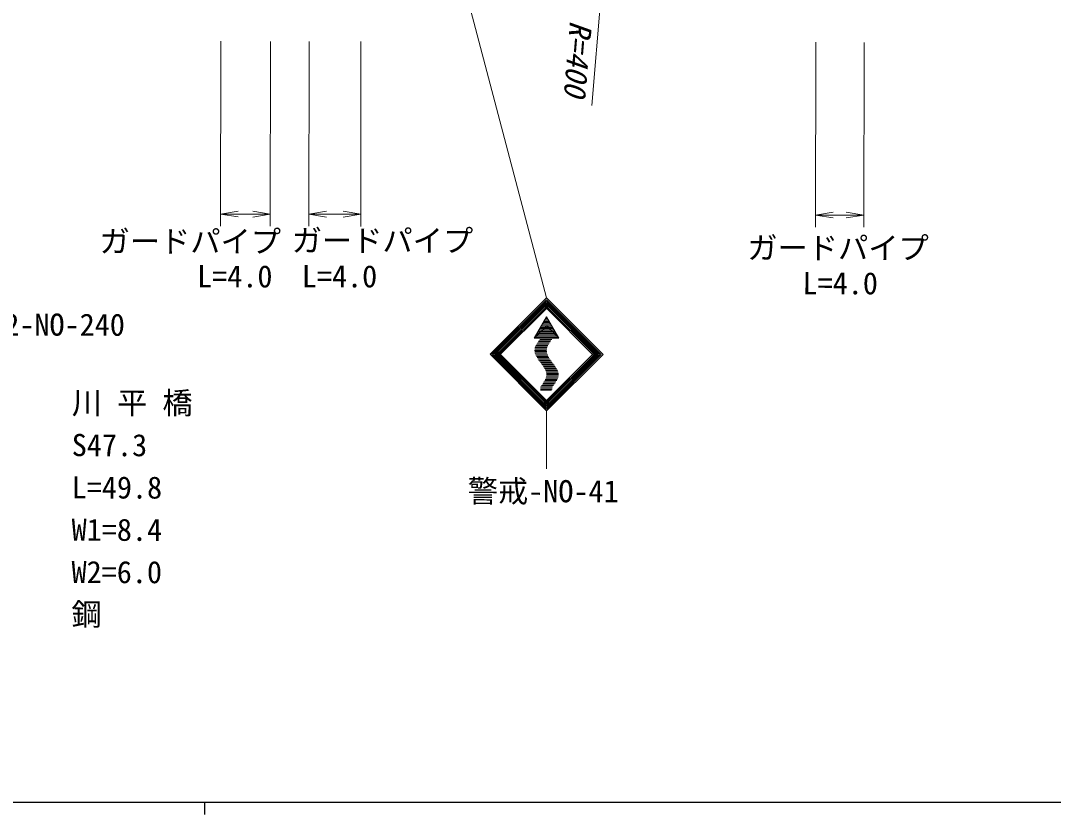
# Model space of a CAD drawing. Units: millimetres, scale not verified. Extents: x 40000 to 680000, y 20000 to 380000.
# Drawn here: x 152796 to 238190, y 204000 to 269655 of the extents above; entities that cross this region are included whole.
import ezdxf
from ezdxf.enums import TextEntityAlignment as Align

# ---------------------------------------------------------------- set-up
doc = ezdxf.new("R2010")
doc.units = ezdxf.units.MM
doc.header["$LTSCALE"] = 1000
for name, color, linetype, lineweight in [('M-STR-HTXT', 7, 'Continuous', 13), ('M-STR-STR1', 1, 'Continuous', 13), ('M-STR-STR3', 7, 'Continuous', 13), ('M-STR-STRC', 7, 'Continuous', 13), ('M-TTL-BAND', 7, 'Continuous', 25)]:
    doc.layers.add(name, color=color, linetype=linetype, lineweight=lineweight)
doc.styles.add('ＭＳ ゴシック', font='')
doc.styles.get('ＭＳ ゴシック').set_extended_font_data('MS Gothic')

# ---------------------------------------------------------------- blocks, each defined once
blk = doc.blocks.new('open_arrow')
at = {"color": 0, "linetype": 'Continuous', "lineweight": -2}
blk.add_lwpolyline([(7.5, 1.25), (0, 0), (7.5, -1.25)], dxfattribs=at)

msp = doc.modelspace()

# ---------------------------------------------------------------- linework, layer by layer
at = {"layer": 'M-STR-HTXT'}
msp.add_line((202826, 296823), (200039, 262630), dxfattribs=at)
at = {"layer": 'M-STR-STR3'}
for p, q in [((169349, 267947), (169323, 252658)), ((173453, 267941), (173427, 252651)), ((176657, 267935), (176632, 252645)), ((180937, 267928), (180912, 252638)), ((218556, 267865), (218530, 252576)), ((222539, 267859), (222513, 252569)), ((169325, 253658), (173429, 253651)), ((176633, 253645), (180913, 253638)), ((218532, 253576), (222515, 253569))]:
    msp.add_line(p, q, dxfattribs=at)
at = {"layer": 'M-STR-STRC'}
for p, q in [((184445, 291662), (196292, 246714)), ((196292, 246714), (191618, 242055)), ((196292, 246572), (191759, 242054)), ((196292, 246431), (191901, 242054)), ((196292, 246290), (192042, 242054)), ((196362, 246219), (192113, 241983)), ((196433, 246148), (192183, 241912)), ((196504, 246077), (192254, 241842)), ((196079, 246078), (200315, 241828)), ((196150, 246148), (200386, 241899)), ((196221, 246219), (200456, 241969)), ((196292, 246714), (200952, 242039)), ((196292, 246572), (200810, 242039)), ((196292, 246431), (200669, 242040)), ((196292, 246290), (200527, 242040)), ((195270, 243381), (196290, 245141)), ((197304, 243377), (196290, 245141)), ((195270, 243381), (196302, 244409)), ((196786, 244278), (195791, 244280)), ((196728, 244378), (195849, 244380)), ((196671, 244478), (195907, 244480)), ((196613, 244578), (195965, 244580)), ((196556, 244679), (196023, 244679)), ((196498, 244779), (196080, 244779)), ((196440, 244879), (196138, 244879)), ((196383, 244979), (196196, 244979)), ((196325, 245079), (196254, 245079)), ((197268, 243440), (196302, 244409)), ((197304, 243377), (195270, 243381)), ((197230, 243477), (195328, 243481)), ((197131, 243578), (195386, 243581)), ((197031, 243678), (195444, 243680)), ((197074, 243778), (195501, 243780)), ((197016, 243878), (195559, 243880)), ((196958, 243978), (195617, 243980)), ((196901, 244078), (195675, 244080)), ((196843, 244178), (195733, 244180)), ((195770, 243380), (195770, 243377)), ((196787, 243378), (195787, 243380)), ((196768, 243441), (197268, 243440)), ((196319, 242579), (195321, 242581)), ((196352, 242679), (195353, 242681)), ((196392, 242779), (195401, 242780)), ((196438, 242879), (195449, 242880)), ((196501, 242979), (195516, 242980)), ((196572, 243079), (195577, 243080)), ((196636, 243178), (195647, 243180)), ((196711, 243278), (195717, 243280)), ((191618, 242055), (196277, 237380)), ((191759, 242054), (196277, 237521)), ((191901, 242054), (196277, 237663)), ((192042, 242054), (196278, 237804)), ((192113, 242125), (196348, 237875)), ((192184, 242195), (196419, 237945)), ((192255, 242266), (196490, 238016)), ((196284, 242379), (195284, 242381)), ((196297, 242279), (195302, 242281)), ((196298, 242479), (195305, 242481)), ((196312, 242179), (195318, 242181)), ((196338, 242079), (195353, 242081)), ((196383, 241979), (195393, 241980)), ((196421, 241879), (195439, 241880)), ((196481, 241779), (195501, 241780)), ((196539, 241679), (195569, 241680)), ((200316, 242252), (196066, 238017)), ((200386, 242182), (196136, 237946)), ((200457, 242111), (196207, 237875)), ((200669, 242040), (196277, 237663)), ((200952, 242039), (196277, 237380)), ((200810, 242039), (196277, 237521)), ((200527, 242040), (196278, 237804)), ((196608, 241578), (195629, 241580)), ((196683, 241478), (195704, 241480)), ((196758, 241378), (195784, 241380)), ((196828, 241278), (195848, 241280)), ((196905, 241178), (195928, 241180)), ((196976, 241078), (195998, 241079)), ((197039, 240978), (196058, 240979)), ((197106, 240878), (196123, 240879)), ((197152, 240778), (196172, 240779)), ((197169, 239978), (196174, 239979)), ((197204, 240677), (196218, 240679)), ((197216, 240077), (196222, 240079)), ((197240, 240577), (196247, 240579)), ((197245, 240177), (196254, 240179)), ((197259, 240477), (196266, 240479)), ((197260, 240277), (196269, 240279)), ((197277, 240377), (196281, 240379)), ((196759, 239278), (195780, 239280)), ((196742, 239178), (195780, 239180)), ((196780, 239378), (195812, 239380)), ((196851, 239478), (195862, 239480)), ((196920, 239578), (195936, 239580)), ((196989, 239678), (196005, 239679)), ((197055, 239778), (196067, 239779)), ((197122, 239878), (196129, 239879)), ((196701, 239078), (195780, 239080)), ((196277, 237380), (196269, 232580))]:
    msp.add_line(p, q, dxfattribs=at)
at = {"layer": 'M-TTL-BAND'}
for p, q in [((40000, 205000), (579000, 205000)), ((168000, 205000), (168000, 204000))]:
    msp.add_line(p, q, dxfattribs=at)

# ---------------------------------------------------------------- block references
at = {"layer": 'M-STR-STR3', "xscale": 193, "yscale": 193}
for p, rotation in [((169325, 253658), 359.9), ((173429, 253651), 179.9), ((176633, 253645), 359.9), ((180913, 253638), 179.9), ((218532, 253576), 359.9), ((222515, 253569), 179.9)]:
    msp.add_blockref('open_arrow', p, dxfattribs=dict(at, rotation=rotation))

# ---------------------------------------------------------------- texts
at = {"layer": 'M-STR-HTXT', "style": 'ＭＳ ゴシック', "oblique": 15}
msp.add_text('R=400', height=1833, rotation=265.331, dxfattribs=at).set_placement((197675, 269730), align=Align.BOTTOM_LEFT)
at = {"layer": 'M-STR-STR1', "style": 'ＭＳ ゴシック'}
for s, p in [('262-NO-240', (148943, 243056)), ('川 平 橋', (157024, 236582)), ('S47.3', (157019, 233082)), ('L=49.8', (157013, 229582)), ('W1=8.4', (157007, 226082)), ('W2=6.0', (157001, 222582)), ('鋼', (156995, 219082))]:
    msp.add_text(s, height=1833, rotation=359.905, dxfattribs=at).set_placement(p, align=Align.BOTTOM_LEFT)
at = {"layer": 'M-STR-STR3', "style": 'ＭＳ ゴシック'}
for p in [(159324, 252325), (175214, 252392), (212888, 251786)]:
    msp.add_text('ガードパイプ', height=1833, rotation=359.905, dxfattribs=at).set_placement(p, align=Align.TOP_LEFT)
for p in [(167383, 247047), (176042, 247050), (217447, 246473)]:
    msp.add_text('L=4.0', height=1833, rotation=359.905, dxfattribs=at).set_placement(p, align=Align.BOTTOM_LEFT)
at = {"layer": 'M-STR-STRC', "style": 'ＭＳ ゴシック'}
msp.add_text('警戒-NO-41', height=1833, rotation=359.905, dxfattribs=at).set_placement((189762, 229277), align=Align.BOTTOM_LEFT)

doc.saveas('drawing.dxf')
